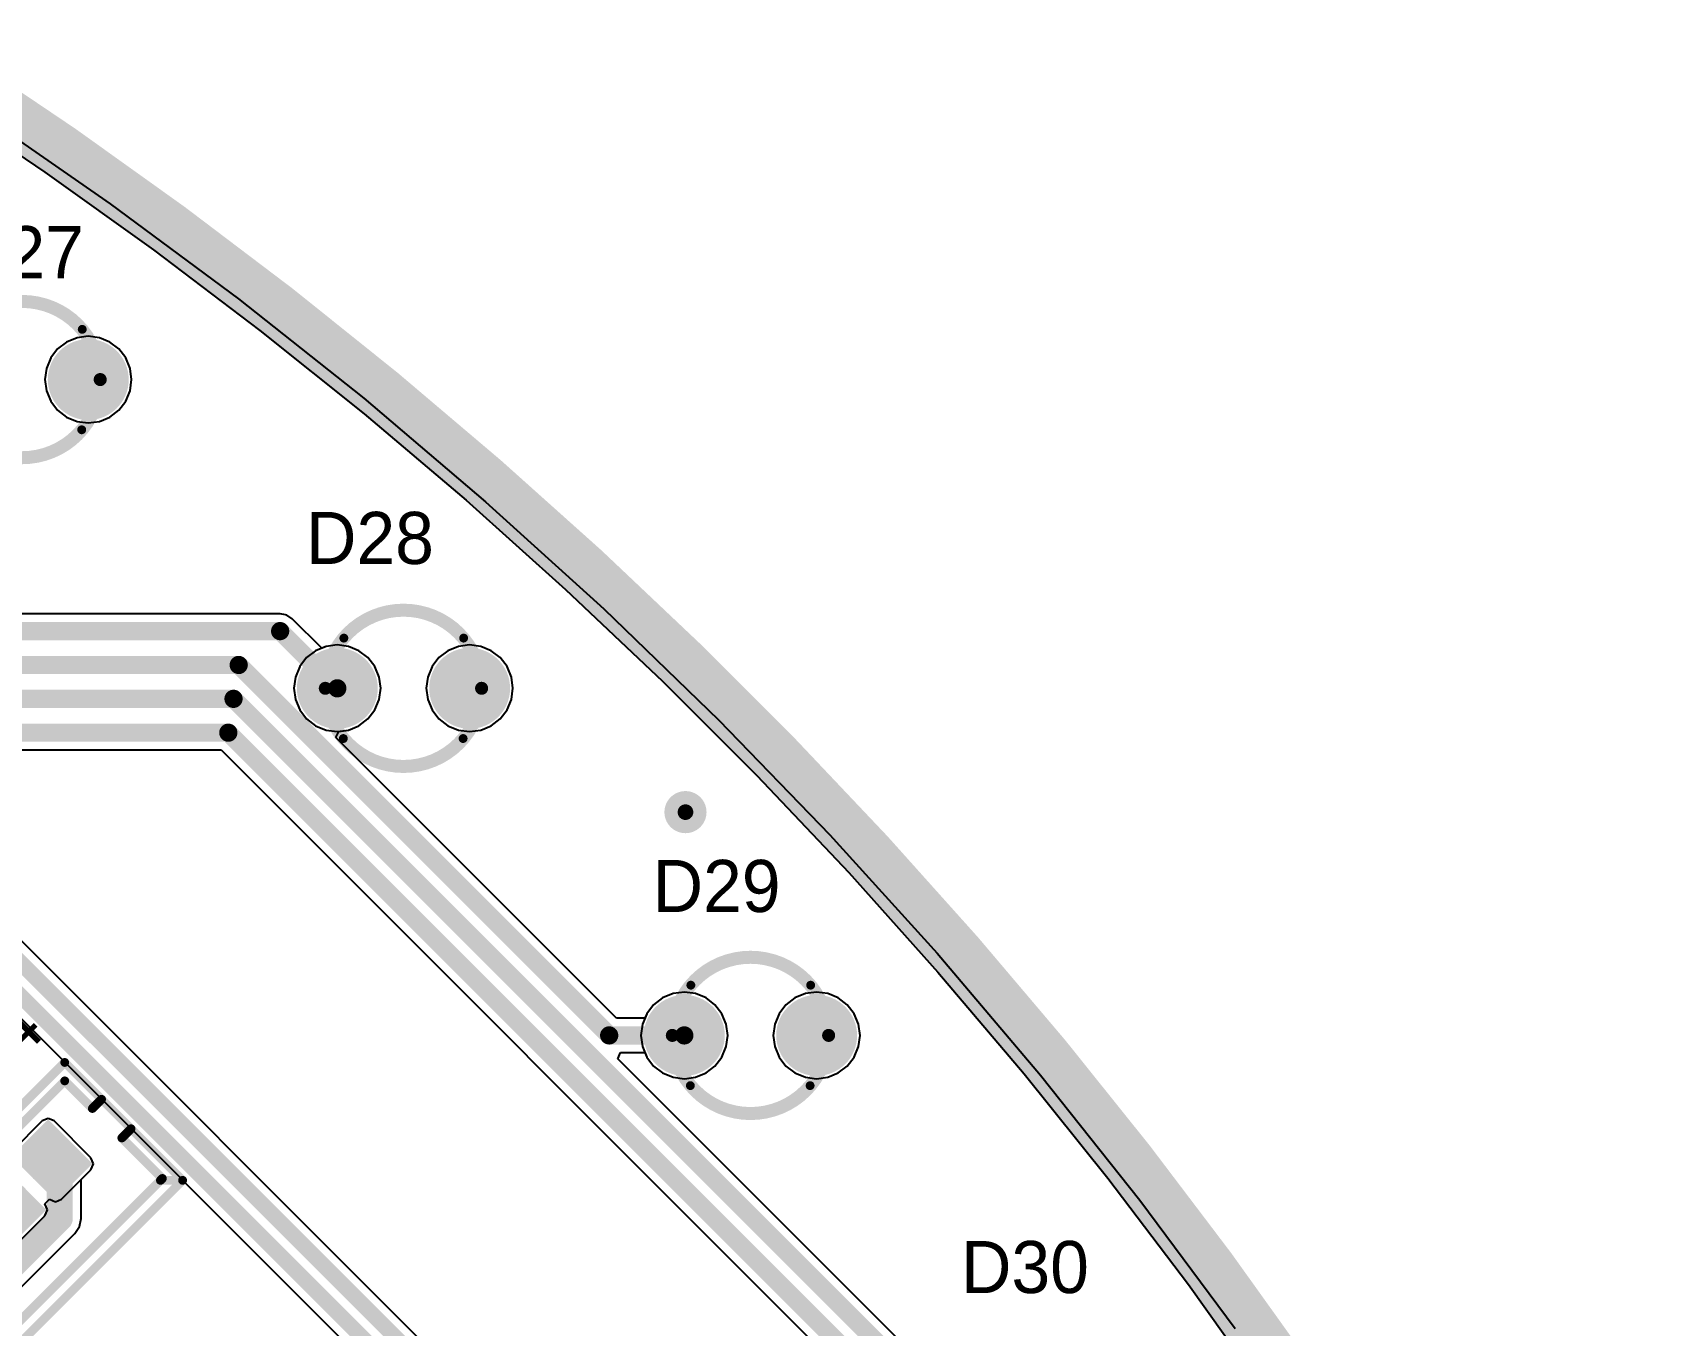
# Model space of a CAD drawing. Header units: millimetres. Extents: x 118 to 288, y 159 to 220.
# Drawn here: x 256.22 to 287.62, y 179.92 to 204.74 of the extents above; entities that cross this region are included whole.
import ezdxf

# ---------------------------------------------------------------- set-up
doc = ezdxf.new("R2010")
doc.units = ezdxf.units.MM
for name, color, linetype in [('BottomLayer', 5, 'Continuous'), ('BottomOverlay', 54, 'Continuous'), ('BottomSolder', 6, 'Continuous'), ('InternalPlane1', 76, 'Continuous'), ('InternalPlane2', 16, 'Continuous'), ('KeepOutLayer', 6, 'Continuous'), ('Mechanical1', 6, 'Continuous'), ('Mechanical13', 56, 'Continuous'), ('MultiLayer', 9, 'Continuous'), ('PadHoleLayer', 156, 'Continuous'), ('TopLayer', 1, 'Continuous'), ('TopOverlay', 2, 'Continuous'), ('TopSolder', 216, 'Continuous'), ('ViaHoleLayer', 16, 'Continuous')]:
    doc.layers.add(name, color=color, linetype=linetype)

# ---------------------------------------------------------------- blocks, each defined once
blk = doc.blocks.new('LED3MM_GREEN_61')
at = {"layer": 'BottomLayer', "const_width": 0.675}
for points in [[(-1.607, 0, 1), (-0.933, 0, 1)], [(0.933, 0, 1), (1.607, 0, 1)]]:
    blk.add_lwpolyline(points, format="xyb", close=True, dxfattribs=at)
at = {"layer": 'BottomSolder', "const_width": 0.777}
for points in [[(-1.658, 0, 1), (-0.882, 0, 1)], [(0.882, 0, 1), (1.658, 0, 1)]]:
    blk.add_lwpolyline(points, format="xyb", close=True, dxfattribs=at)
at = {"layer": 'InternalPlane1', "const_width": 0.754}
for points in [[(-1.647, 0, 1), (-0.893, 0, 1)], [(0.893, 0, 1), (1.647, 0, 1)]]:
    blk.add_lwpolyline(points, format="xyb", close=True, dxfattribs=at)
at = {"layer": 'InternalPlane2', "const_width": 0.754}
blk.add_lwpolyline([(0.893, 0, 1), (1.647, 0, 1)], format="xyb", close=True, dxfattribs=at)
at = {"layer": 'MultiLayer', "const_width": 0.675}
for points in [[(-1.607, 0, 1), (-0.933, 0, 1)], [(0.933, 0, 1), (1.607, 0, 1)]]:
    blk.add_lwpolyline(points, format="xyb", close=True, dxfattribs=at)
at = {"layer": 'PadHoleLayer', "const_width": 0.5}
for points in [[(-1.52, 0, 1), (-1.02, 0, 1)], [(1.02, 0, 1), (1.52, 0, 1)]]:
    blk.add_lwpolyline(points, format="xyb", close=True, dxfattribs=at)
at = {"layer": 'TopLayer', "const_width": 0.675}
for points in [[(-1.607, 0, 1), (-0.933, 0, 1)], [(0.933, 0, 1), (1.607, 0, 1)]]:
    blk.add_lwpolyline(points, format="xyb", close=True, dxfattribs=at)
at = {"layer": 'TopOverlay', "const_width": 0.17}
for points in [[(-1.144, 0.964, -0.466308), (1.154, 0.964)], [(1.144, -0.964, -0.466308), (-1.154, -0.964)]]:
    blk.add_lwpolyline(points, format="xyb", dxfattribs=at)
at = {"layer": 'TopOverlay', "const_width": 0.085}
for points in [[(-1.187, 0.964, 1), (-1.102, 0.964, 1)], [(1.112, 0.964, 1), (1.197, 0.964, 1)], [(-1.197, -0.964, 1), (-1.112, -0.964, 1)], [(1.102, -0.964, 1), (1.187, -0.964, 1)]]:
    blk.add_lwpolyline(points, format="xyb", close=True, dxfattribs=at)
at = {"layer": 'TopSolder', "const_width": 0.777}
for points in [[(-1.658, 0, 1), (-0.882, 0, 1)], [(0.882, 0, 1), (1.658, 0, 1)]]:
    blk.add_lwpolyline(points, format="xyb", close=True, dxfattribs=at)
blk = doc.blocks.new('LED3MM_GREEN_62')
at = {"layer": 'BottomLayer', "const_width": 0.675}
for points in [[(-1.607, 0, 1), (-0.933, 0, 1)], [(0.933, 0, 1), (1.607, 0, 1)]]:
    blk.add_lwpolyline(points, format="xyb", close=True, dxfattribs=at)
at = {"layer": 'BottomSolder', "const_width": 0.777}
for points in [[(-1.658, 0, 1), (-0.882, 0, 1)], [(0.882, 0, 1), (1.658, 0, 1)]]:
    blk.add_lwpolyline(points, format="xyb", close=True, dxfattribs=at)
at = {"layer": 'InternalPlane1', "const_width": 0.754}
for points in [[(-1.647, 0, 1), (-0.893, 0, 1)], [(0.893, 0, 1), (1.647, 0, 1)]]:
    blk.add_lwpolyline(points, format="xyb", close=True, dxfattribs=at)
at = {"layer": 'InternalPlane2', "const_width": 0.754}
blk.add_lwpolyline([(0.893, 0, 1), (1.647, 0, 1)], format="xyb", close=True, dxfattribs=at)
at = {"layer": 'MultiLayer', "const_width": 0.675}
for points in [[(-1.607, 0, 1), (-0.933, 0, 1)], [(0.933, 0, 1), (1.607, 0, 1)]]:
    blk.add_lwpolyline(points, format="xyb", close=True, dxfattribs=at)
at = {"layer": 'PadHoleLayer', "const_width": 0.5}
for points in [[(-1.52, 0, 1), (-1.02, 0, 1)], [(1.02, 0, 1), (1.52, 0, 1)]]:
    blk.add_lwpolyline(points, format="xyb", close=True, dxfattribs=at)
at = {"layer": 'TopLayer', "const_width": 0.675}
for points in [[(-1.607, 0, 1), (-0.933, 0, 1)], [(0.933, 0, 1), (1.607, 0, 1)]]:
    blk.add_lwpolyline(points, format="xyb", close=True, dxfattribs=at)
at = {"layer": 'TopOverlay', "const_width": 0.17}
for points in [[(-1.144, 0.964, -0.466308), (1.154, 0.964)], [(1.144, -0.964, -0.466308), (-1.154, -0.964)]]:
    blk.add_lwpolyline(points, format="xyb", dxfattribs=at)
at = {"layer": 'TopOverlay', "const_width": 0.085}
for points in [[(-1.187, 0.964, 1), (-1.102, 0.964, 1)], [(1.112, 0.964, 1), (1.197, 0.964, 1)], [(-1.197, -0.964, 1), (-1.112, -0.964, 1)], [(1.102, -0.964, 1), (1.187, -0.964, 1)]]:
    blk.add_lwpolyline(points, format="xyb", close=True, dxfattribs=at)
at = {"layer": 'TopSolder', "const_width": 0.777}
for points in [[(-1.658, 0, 1), (-0.882, 0, 1)], [(0.882, 0, 1), (1.658, 0, 1)]]:
    blk.add_lwpolyline(points, format="xyb", close=True, dxfattribs=at)
blk = doc.blocks.new('LED3MM_GREEN_63')
at = {"layer": 'BottomLayer', "const_width": 0.675}
for points in [[(-1.607, 0, 1), (-0.933, 0, 1)], [(0.933, 0, 1), (1.607, 0, 1)]]:
    blk.add_lwpolyline(points, format="xyb", close=True, dxfattribs=at)
at = {"layer": 'BottomSolder', "const_width": 0.777}
for points in [[(-1.658, 0, 1), (-0.882, 0, 1)], [(0.882, 0, 1), (1.658, 0, 1)]]:
    blk.add_lwpolyline(points, format="xyb", close=True, dxfattribs=at)
at = {"layer": 'InternalPlane1', "const_width": 0.754}
for points in [[(-1.647, 0, 1), (-0.893, 0, 1)], [(0.893, 0, 1), (1.647, 0, 1)]]:
    blk.add_lwpolyline(points, format="xyb", close=True, dxfattribs=at)
at = {"layer": 'InternalPlane2', "const_width": 0.754}
blk.add_lwpolyline([(0.893, 0, 1), (1.647, 0, 1)], format="xyb", close=True, dxfattribs=at)
at = {"layer": 'MultiLayer', "const_width": 0.675}
for points in [[(-1.607, 0, 1), (-0.933, 0, 1)], [(0.933, 0, 1), (1.607, 0, 1)]]:
    blk.add_lwpolyline(points, format="xyb", close=True, dxfattribs=at)
at = {"layer": 'PadHoleLayer', "const_width": 0.5}
for points in [[(-1.52, 0, 1), (-1.02, 0, 1)], [(1.02, 0, 1), (1.52, 0, 1)]]:
    blk.add_lwpolyline(points, format="xyb", close=True, dxfattribs=at)
at = {"layer": 'TopLayer', "const_width": 0.675}
for points in [[(-1.607, 0, 1), (-0.933, 0, 1)], [(0.933, 0, 1), (1.607, 0, 1)]]:
    blk.add_lwpolyline(points, format="xyb", close=True, dxfattribs=at)
at = {"layer": 'TopOverlay', "const_width": 0.17}
for points in [[(-1.144, 0.964, -0.466308), (1.154, 0.964)], [(1.144, -0.964, -0.466308), (-1.154, -0.964)]]:
    blk.add_lwpolyline(points, format="xyb", dxfattribs=at)
at = {"layer": 'TopOverlay', "const_width": 0.085}
for points in [[(-1.187, 0.964, 1), (-1.102, 0.964, 1)], [(1.112, 0.964, 1), (1.197, 0.964, 1)], [(-1.197, -0.964, 1), (-1.112, -0.964, 1)], [(1.102, -0.964, 1), (1.187, -0.964, 1)]]:
    blk.add_lwpolyline(points, format="xyb", close=True, dxfattribs=at)
at = {"layer": 'TopSolder', "const_width": 0.777}
for points in [[(-1.658, 0, 1), (-0.882, 0, 1)], [(0.882, 0, 1), (1.658, 0, 1)]]:
    blk.add_lwpolyline(points, format="xyb", close=True, dxfattribs=at)
blk = doc.blocks.new('MOLEX53047_0410_B_70')
at = {"layer": 'BottomLayer'}
for points in [[(-0.4, -0.5), (0.4, -0.5), (-0.4, 0.5), (0.4, 0.5)], [(0.85, -0.5), (1.65, -0.5), (0.85, 0.5), (1.65, 0.5)], [(2.1, -0.5), (2.9, -0.5), (2.1, 0.5), (2.9, 0.5)], [(3.35, -0.5), (4.15, -0.5), (3.35, 0.5), (4.15, 0.5)]]:
    blk.add_solid(points, dxfattribs=at)
at = {"layer": 'BottomOverlay', "const_width": 0.17}
for points in [[(-1.5, -1.15), (-1.5, 2.05)], [(5.25, 2.05), (-1.5, 2.05)], [(-1.2, 1.75), (-1.5, 2.05)], [(5.25, 2.05), (4.95, 1.75)], [(5.25, -1.15), (5.25, 2.05)], [(5, 1.75), (-1.25, 1.75)], [(-1.2, 1.75), (-1.25, 1.75)], [(-1.25, 0.65), (-1.25, 1.75)], [(5, 1.75), (4.95, 1.75)], [(5, 0.65), (5, 1.75)], [(-1.25, 0.65), (-1.5, 0.65)], [(5.25, 0.65), (5, 0.65)], [(-1.25, -0.15), (-1.5, -0.15)], [(-1.25, -0.9), (-1.25, -0.15)], [(5.25, -0.15), (5, -0.15)], [(5, -0.9), (5, -0.15)], [(5, -0.9), (-1.25, -0.9)], [(5.25, -1.15), (-1.5, -1.15)]]:
    blk.add_lwpolyline(points, dxfattribs=at)
at = {"layer": 'BottomOverlay', "const_width": 0.085}
for points in [[(-1.542, 2.05, 1), (-1.458, 2.05, 1)], [(-1.542, 2.05, 1), (-1.458, 2.05, 1)], [(-1.542, 2.05, 1), (-1.458, 2.05, 1)], [(5.208, 2.05, 1), (5.292, 2.05, 1)], [(5.208, 2.05, 1), (5.292, 2.05, 1)], [(5.208, 2.05, 1), (5.292, 2.05, 1)], [(-1.292, 1.75, 1), (-1.208, 1.75, 1)], [(-1.292, 1.75, 1), (-1.208, 1.75, 1)], [(-1.292, 1.75, 1), (-1.208, 1.75, 1)], [(-1.242, 1.75, 1), (-1.157, 1.75, 1)], [(-1.242, 1.75, 1), (-1.157, 1.75, 1)], [(4.907, 1.75, 1), (4.992, 1.75, 1)], [(4.907, 1.75, 1), (4.992, 1.75, 1)], [(4.958, 1.75, 1), (5.042, 1.75, 1)], [(4.958, 1.75, 1), (5.042, 1.75, 1)], [(4.958, 1.75, 1), (5.042, 1.75, 1)], [(-1.542, 0.65, 1), (-1.458, 0.65, 1)], [(-1.292, 0.65, 1), (-1.208, 0.65, 1)], [(-1.292, 0.65, 1), (-1.208, 0.65, 1)], [(4.958, 0.65, 1), (5.042, 0.65, 1)], [(4.958, 0.65, 1), (5.042, 0.65, 1)], [(5.208, 0.65, 1), (5.292, 0.65, 1)], [(-1.542, -0.15, 1), (-1.458, -0.15, 1)], [(-1.292, -0.15, 1), (-1.208, -0.15, 1)], [(-1.292, -0.15, 1), (-1.208, -0.15, 1)], [(4.958, -0.15, 1), (5.042, -0.15, 1)], [(4.958, -0.15, 1), (5.042, -0.15, 1)], [(5.208, -0.15, 1), (5.292, -0.15, 1)], [(-1.292, -0.9, 1), (-1.208, -0.9, 1)], [(-1.292, -0.9, 1), (-1.208, -0.9, 1)], [(4.958, -0.9, 1), (5.042, -0.9, 1)], [(4.958, -0.9, 1), (5.042, -0.9, 1)], [(-1.542, -1.15, 1), (-1.458, -1.15, 1)], [(-1.542, -1.15, 1), (-1.458, -1.15, 1)], [(5.208, -1.15, 1), (5.292, -1.15, 1)], [(5.208, -1.15, 1), (5.292, -1.15, 1)]]:
    blk.add_lwpolyline(points, format="xyb", close=True, dxfattribs=at)
at = {"layer": 'BottomSolder'}
for points in [[(-0.502, -0.602), (0.502, -0.602), (-0.502, 0.602), (0.502, 0.602)], [(0.748, -0.602), (1.752, -0.602), (0.748, 0.602), (1.752, 0.602)], [(1.998, -0.602), (3.002, -0.602), (1.998, 0.602), (3.002, 0.602)], [(3.248, -0.602), (4.252, -0.602), (3.248, 0.602), (4.252, 0.602)]]:
    blk.add_solid(points, dxfattribs=at)
at = {"layer": 'InternalPlane1', "const_width": 0.504}
for points in [[(-0.252, 0, 1), (0.252, 0, 1)], [(0.998, 0, 1), (1.502, 0, 1)], [(2.248, 0, 1), (2.752, 0, 1)], [(3.498, 0, 1), (4.002, 0, 1)]]:
    blk.add_lwpolyline(points, format="xyb", close=True, dxfattribs=at)
at = {"layer": 'InternalPlane2', "const_width": 0.504}
for points in [[(-0.252, 0, 1), (0.252, 0, 1)], [(0.998, 0, 1), (1.502, 0, 1)], [(2.248, 0, 1), (2.752, 0, 1)], [(3.498, 0, 1), (4.002, 0, 1)]]:
    blk.add_lwpolyline(points, format="xyb", close=True, dxfattribs=at)
at = {"layer": 'MultiLayer'}
for points in [[(-0.4, -0.5), (0.4, -0.5), (-0.4, 0.5), (0.4, 0.5)], [(0.85, -0.5), (1.65, -0.5), (0.85, 0.5), (1.65, 0.5)], [(2.1, -0.5), (2.9, -0.5), (2.1, 0.5), (2.9, 0.5)], [(3.35, -0.5), (4.15, -0.5), (3.35, 0.5), (4.15, 0.5)]]:
    blk.add_solid(points, dxfattribs=at)
at = {"layer": 'PadHoleLayer', "const_width": 0.25}
for points in [[(-0.125, 0, 1), (0.125, 0, 1)], [(1.125, 0, 1), (1.375, 0, 1)], [(2.375, 0, 1), (2.625, 0, 1)], [(3.625, 0, 1), (3.875, 0, 1)]]:
    blk.add_lwpolyline(points, format="xyb", close=True, dxfattribs=at)
at = {"layer": 'TopLayer'}
for points in [[(-0.4, -0.5), (0.4, -0.5), (-0.4, 0.5), (0.4, 0.5)], [(0.85, -0.5), (1.65, -0.5), (0.85, 0.5), (1.65, 0.5)], [(2.1, -0.5), (2.9, -0.5), (2.1, 0.5), (2.9, 0.5)], [(3.35, -0.5), (4.15, -0.5), (3.35, 0.5), (4.15, 0.5)]]:
    blk.add_solid(points, dxfattribs=at)
at = {"layer": 'TopSolder'}
for points in [[(-0.502, -0.602), (0.502, -0.602), (-0.502, 0.602), (0.502, 0.602)], [(0.748, -0.602), (1.752, -0.602), (0.748, 0.602), (1.752, 0.602)], [(1.998, -0.602), (3.002, -0.602), (1.998, 0.602), (3.002, 0.602)], [(3.248, -0.602), (4.252, -0.602), (3.248, 0.602), (4.252, 0.602)]]:
    blk.add_solid(points, dxfattribs=at)

msp = doc.modelspace()

# ---------------------------------------------------------------- linework, layer by layer
at = {"layer": 'BottomLayer'}
for p, q in [((255.186, 203.199), (257.707, 201.453)), ((257.707, 201.453), (260.171, 199.626)), ((260.171, 199.626), (262.573, 197.72)), ((256.869, 198.8), (256.697, 198.667)), ((257.07, 198.883), (256.869, 198.8)), ((257.286, 198.911), (257.07, 198.883)), ((257.501, 198.883), (257.286, 198.911)), ((257.702, 198.8), (257.501, 198.883)), ((257.874, 198.667), (257.702, 198.8)), ((256.565, 198.495), (256.482, 198.294)), ((256.697, 198.667), (256.565, 198.495)), ((258.006, 198.495), (257.874, 198.667)), ((258.089, 198.294), (258.006, 198.495)), ((256.482, 198.294), (256.453, 198.079)), ((258.118, 198.079), (258.089, 198.294)), ((256.453, 198.079), (256.482, 197.864)), ((256.482, 197.864), (256.565, 197.663)), ((258.006, 197.663), (258.089, 197.864)), ((258.089, 197.864), (258.118, 198.079)), ((256.565, 197.663), (256.697, 197.491)), ((256.697, 197.491), (256.869, 197.358)), ((257.702, 197.358), (257.874, 197.491)), ((257.874, 197.491), (258.006, 197.663)), ((262.573, 197.72), (264.912, 195.735)), ((256.869, 197.358), (257.07, 197.275)), ((257.07, 197.275), (257.286, 197.247)), ((257.286, 197.247), (257.501, 197.275)), ((257.501, 197.275), (257.702, 197.358)), ((264.912, 195.735), (267.184, 193.676)), ((267.184, 193.676), (269.388, 191.543)), ((261.651, 192.873), (261.478, 192.741)), ((261.851, 192.956), (261.651, 192.873)), ((262.067, 192.985), (261.851, 192.956)), ((262.282, 192.956), (262.067, 192.985)), ((262.483, 192.873), (262.282, 192.956)), ((262.655, 192.741), (262.483, 192.873)), ((264.191, 192.873), (264.018, 192.741)), ((264.391, 192.956), (264.191, 192.873)), ((264.607, 192.985), (264.391, 192.956)), ((264.822, 192.956), (264.607, 192.985)), ((265.023, 192.873), (264.822, 192.956)), ((265.195, 192.741), (265.023, 192.873)), ((261.346, 192.568), (261.263, 192.368)), ((261.478, 192.741), (261.346, 192.568)), ((262.787, 192.568), (262.655, 192.741)), ((262.87, 192.368), (262.787, 192.568)), ((263.886, 192.568), (263.803, 192.368)), ((264.018, 192.741), (263.886, 192.568)), ((265.327, 192.568), (265.195, 192.741)), ((265.41, 192.368), (265.327, 192.568)), ((261.263, 192.368), (261.234, 192.152)), ((261.234, 192.152), (261.263, 191.937)), ((262.899, 192.152), (262.87, 192.368)), ((262.87, 191.937), (262.899, 192.152)), ((263.803, 192.368), (263.774, 192.152)), ((263.774, 192.152), (263.803, 191.937)), ((265.439, 192.152), (265.41, 192.368)), ((265.41, 191.937), (265.439, 192.152)), ((261.263, 191.937), (261.346, 191.736)), ((262.787, 191.736), (262.87, 191.937)), ((263.803, 191.937), (263.886, 191.736)), ((265.327, 191.736), (265.41, 191.937)), ((261.346, 191.736), (261.478, 191.564)), ((261.478, 191.564), (261.651, 191.432)), ((262.483, 191.432), (262.655, 191.564)), ((262.655, 191.564), (262.787, 191.736)), ((263.886, 191.736), (264.018, 191.564)), ((264.018, 191.564), (264.191, 191.432)), ((265.023, 191.432), (265.195, 191.564)), ((265.195, 191.564), (265.327, 191.736)), ((269.388, 191.543), (271.521, 189.339)), ((274.466, 168.841), (251.97, 191.338)), ((261.651, 191.432), (261.851, 191.349)), ((261.851, 191.349), (262.067, 191.32)), ((262.067, 191.32), (262.282, 191.349)), ((262.282, 191.349), (262.483, 191.432)), ((264.191, 191.432), (264.391, 191.349)), ((264.391, 191.349), (264.607, 191.32)), ((264.607, 191.32), (264.822, 191.349)), ((264.822, 191.349), (265.023, 191.432)), ((271.521, 189.339), (273.581, 187.066)), ((252.968, 188.838), (266.235, 175.572)), ((273.581, 187.066), (275.565, 184.728)), ((268.312, 186.21), (268.139, 186.078)), ((268.513, 186.293), (268.312, 186.21)), ((268.728, 186.321), (268.513, 186.293)), ((268.943, 186.293), (268.728, 186.321)), ((269.144, 186.21), (268.943, 186.293)), ((269.316, 186.078), (269.144, 186.21)), ((270.852, 186.21), (270.679, 186.078)), ((271.053, 186.293), (270.852, 186.21)), ((271.268, 186.321), (271.053, 186.293)), ((271.483, 186.293), (271.268, 186.321)), ((271.684, 186.21), (271.483, 186.293)), ((271.856, 186.078), (271.684, 186.21)), ((268.007, 185.905), (267.924, 185.705)), ((268.139, 186.078), (268.007, 185.905)), ((269.449, 185.905), (269.316, 186.078)), ((269.532, 185.705), (269.449, 185.905)), ((270.547, 185.905), (270.464, 185.705)), ((270.679, 186.078), (270.547, 185.905)), ((271.989, 185.905), (271.856, 186.078)), ((272.072, 185.705), (271.989, 185.905)), ((267.924, 185.705), (267.896, 185.489)), ((269.56, 185.489), (269.532, 185.705)), ((270.464, 185.705), (270.436, 185.489)), ((272.1, 185.489), (272.072, 185.705)), ((267.896, 185.489), (267.924, 185.274)), ((267.924, 185.274), (268.007, 185.073)), ((269.449, 185.073), (269.532, 185.274)), ((269.532, 185.274), (269.56, 185.489)), ((270.436, 185.489), (270.464, 185.274)), ((270.464, 185.274), (270.547, 185.073)), ((271.989, 185.073), (272.072, 185.274)), ((272.072, 185.274), (272.1, 185.489)), ((268.007, 185.073), (268.139, 184.901)), ((269.316, 184.901), (269.449, 185.073)), ((270.547, 185.073), (270.679, 184.901)), ((271.856, 184.901), (271.989, 185.073)), ((268.139, 184.901), (268.312, 184.769)), ((268.312, 184.769), (268.513, 184.685)), ((268.513, 184.685), (268.728, 184.657)), ((268.728, 184.657), (268.943, 184.685)), ((268.943, 184.685), (269.144, 184.769)), ((269.144, 184.769), (269.316, 184.901)), ((270.679, 184.901), (270.852, 184.769)), ((270.852, 184.769), (271.053, 184.685)), ((271.053, 184.685), (271.268, 184.657)), ((271.268, 184.657), (271.483, 184.685)), ((271.483, 184.685), (271.684, 184.769)), ((271.684, 184.769), (271.856, 184.901)), ((275.565, 184.728), (277.472, 182.325)), ((256.401, 183.847), (255.836, 183.282)), ((256.516, 183.895), (256.401, 183.847)), ((256.631, 183.847), (256.516, 183.895)), ((257.338, 183.14), (256.631, 183.847)), ((257.386, 183.025), (257.338, 183.14)), ((256.773, 182.345), (257.338, 182.91)), ((257.338, 182.91), (257.386, 183.025)), ((256.454, 182.256), (256.543, 182.345)), ((256.502, 182.141), (256.454, 182.256)), ((256.454, 182.027), (256.502, 182.141)), ((256.543, 182.345), (256.658, 182.297)), ((256.658, 182.297), (256.773, 182.345)), ((277.472, 182.325), (279.299, 179.862)), ((255.889, 181.461), (256.454, 182.027))]:
    msp.add_line(p, q, dxfattribs=at)
at = {"layer": 'BottomLayer', "const_width": 0.3}
for points in [[(249.2, 193.675), (274.25, 168.625)], [(249.014, 193.225), (268.95, 173.289)]]:
    msp.add_lwpolyline(points, dxfattribs=at)
at = {"layer": 'BottomLayer', "const_width": 0.35}
msp.add_lwpolyline([(268.575, 189.775, 1), (268.925, 189.775, 1)], format="xyb", close=True, dxfattribs=at)
at = {"layer": 'InternalPlane1'}
for p, q in [((254.328, 203.494), (256.453, 202.061)), ((256.453, 202.061), (258.538, 200.57)), ((258.538, 200.57), (260.582, 199.022)), ((260.582, 199.022), (262.582, 197.419)), ((262.582, 197.419), (264.538, 195.761)), ((264.538, 195.761), (266.447, 194.051)), ((266.447, 194.051), (268.309, 192.289)), ((268.309, 192.289), (270.122, 190.477)), ((270.122, 190.477), (271.885, 188.615)), ((271.885, 188.615), (273.595, 186.706)), ((273.595, 186.706), (275.253, 184.751)), ((275.253, 184.751), (276.857, 182.751)), ((276.857, 182.751), (278.405, 180.707)), ((278.405, 180.707), (279.896, 178.622))]:
    msp.add_line(p, q, dxfattribs=at)
at = {"layer": 'InternalPlane1', "const_width": 1.016}
for points in [[(254.608, 203.921), (256.745, 202.48)], [(256.745, 202.48), (258.841, 200.981)], [(258.841, 200.981), (260.896, 199.425)], [(260.896, 199.425), (262.907, 197.813)], [(262.907, 197.813), (264.873, 196.146)], [(264.873, 196.146), (266.793, 194.427)], [(266.793, 194.427), (268.665, 192.655)], [(268.665, 192.655), (270.488, 190.833)], [(270.488, 190.833), (272.26, 188.961)], [(272.26, 188.961), (273.98, 187.041)], [(273.98, 187.041), (275.647, 185.075)], [(275.647, 185.075), (277.259, 183.064)], [(277.259, 183.064), (278.816, 181.01)], [(278.816, 181.01), (280.316, 178.914)]]:
    msp.add_lwpolyline(points, dxfattribs=at)
at = {"layer": 'InternalPlane1', "const_width": 0.508}
for points in [[(256.491, 202.48, 1), (256.999, 202.48, 1)], [(256.491, 202.48, 1), (256.999, 202.48, 1)], [(258.587, 200.981, 1), (259.095, 200.981, 1)], [(258.587, 200.981, 1), (259.095, 200.981, 1)], [(260.642, 199.425, 1), (261.15, 199.425, 1)], [(260.642, 199.425, 1), (261.15, 199.425, 1)], [(262.653, 197.813, 1), (263.161, 197.813, 1)], [(262.653, 197.813, 1), (263.161, 197.813, 1)], [(264.619, 196.146, 1), (265.127, 196.146, 1)], [(264.619, 196.146, 1), (265.127, 196.146, 1)], [(266.539, 194.427, 1), (267.047, 194.427, 1)], [(266.539, 194.427, 1), (267.047, 194.427, 1)], [(268.411, 192.655, 1), (268.919, 192.655, 1)], [(268.411, 192.655, 1), (268.919, 192.655, 1)], [(270.234, 190.833, 1), (270.742, 190.833, 1)], [(270.234, 190.833, 1), (270.742, 190.833, 1)], [(272.006, 188.961, 1), (272.514, 188.961, 1)], [(272.006, 188.961, 1), (272.514, 188.961, 1)], [(273.726, 187.041, 1), (274.234, 187.041, 1)], [(273.726, 187.041, 1), (274.234, 187.041, 1)], [(275.393, 185.075, 1), (275.901, 185.075, 1)], [(275.393, 185.075, 1), (275.901, 185.075, 1)], [(277.005, 183.064, 1), (277.513, 183.064, 1)], [(277.005, 183.064, 1), (277.513, 183.064, 1)], [(278.562, 181.01, 1), (279.07, 181.01, 1)], [(278.562, 181.01, 1), (279.07, 181.01, 1)]]:
    msp.add_lwpolyline(points, format="xyb", close=True, dxfattribs=at)
at = {"layer": 'InternalPlane2'}
for p, q in [((254.328, 203.494), (256.453, 202.061)), ((256.453, 202.061), (258.538, 200.57)), ((258.538, 200.57), (260.582, 199.022)), ((260.582, 199.022), (262.582, 197.419)), ((262.582, 197.419), (264.538, 195.761)), ((264.538, 195.761), (266.447, 194.051)), ((266.447, 194.051), (268.309, 192.289)), ((268.309, 192.289), (270.122, 190.477)), ((270.122, 190.477), (271.885, 188.615)), ((271.885, 188.615), (273.595, 186.706)), ((273.595, 186.706), (275.253, 184.751)), ((275.253, 184.751), (276.857, 182.751)), ((276.857, 182.751), (278.405, 180.707)), ((278.405, 180.707), (279.896, 178.622))]:
    msp.add_line(p, q, dxfattribs=at)
at = {"layer": 'InternalPlane2', "const_width": 1.016}
for points in [[(254.608, 203.921), (256.745, 202.48)], [(256.745, 202.48), (258.841, 200.981)], [(258.841, 200.981), (260.896, 199.425)], [(260.896, 199.425), (262.907, 197.813)], [(262.907, 197.813), (264.873, 196.146)], [(264.873, 196.146), (266.793, 194.427)], [(266.793, 194.427), (268.665, 192.655)], [(268.665, 192.655), (270.488, 190.833)], [(270.488, 190.833), (272.26, 188.961)], [(272.26, 188.961), (273.98, 187.041)], [(273.98, 187.041), (275.647, 185.075)], [(275.647, 185.075), (277.259, 183.064)], [(277.259, 183.064), (278.816, 181.01)], [(278.816, 181.01), (280.316, 178.914)]]:
    msp.add_lwpolyline(points, dxfattribs=at)
at = {"layer": 'InternalPlane2'}
for points, const_width in [([(256.491, 202.48, 1), (256.999, 202.48, 1)], 0.508), ([(256.491, 202.48, 1), (256.999, 202.48, 1)], 0.508), ([(258.587, 200.981, 1), (259.095, 200.981, 1)], 0.508), ([(258.587, 200.981, 1), (259.095, 200.981, 1)], 0.508), ([(260.642, 199.425, 1), (261.15, 199.425, 1)], 0.508), ([(260.642, 199.425, 1), (261.15, 199.425, 1)], 0.508), ([(262.653, 197.813, 1), (263.161, 197.813, 1)], 0.508), ([(262.653, 197.813, 1), (263.161, 197.813, 1)], 0.508), ([(264.619, 196.146, 1), (265.127, 196.146, 1)], 0.508), ([(264.619, 196.146, 1), (265.127, 196.146, 1)], 0.508), ([(266.539, 194.427, 1), (267.047, 194.427, 1)], 0.508), ([(266.539, 194.427, 1), (267.047, 194.427, 1)], 0.508), ([(268.411, 192.655, 1), (268.919, 192.655, 1)], 0.508), ([(268.411, 192.655, 1), (268.919, 192.655, 1)], 0.508), ([(270.234, 190.833, 1), (270.742, 190.833, 1)], 0.508), ([(270.234, 190.833, 1), (270.742, 190.833, 1)], 0.508), ([(268.548, 189.775, 1), (268.952, 189.775, 1)], 0.404), ([(272.006, 188.961, 1), (272.514, 188.961, 1)], 0.508), ([(272.006, 188.961, 1), (272.514, 188.961, 1)], 0.508), ([(273.726, 187.041, 1), (274.234, 187.041, 1)], 0.508), ([(273.726, 187.041, 1), (274.234, 187.041, 1)], 0.508), ([(275.393, 185.075, 1), (275.901, 185.075, 1)], 0.508), ([(275.393, 185.075, 1), (275.901, 185.075, 1)], 0.508), ([(277.005, 183.064, 1), (277.513, 183.064, 1)], 0.508), ([(277.005, 183.064, 1), (277.513, 183.064, 1)], 0.508), ([(278.562, 181.01, 1), (279.07, 181.01, 1)], 0.508), ([(278.562, 181.01, 1), (279.07, 181.01, 1)], 0.508)]:
    msp.add_lwpolyline(points, format="xyb", close=True, dxfattribs=dict(at, const_width=const_width))
at = {"layer": 'KeepOutLayer', "const_width": 0.25}
msp.add_lwpolyline([(253.52, 204.613, -0.137957), (287.49, 166.703)], format="xyb", dxfattribs=at)
at = {"layer": 'Mechanical1'}
for points, const_width in [([(257.516, 198.079, 1), (254.516, 198.079, 1)], 0.25), ([(257.453, 198.079, 1), (257.578, 198.079, 1)], 0.125), ([(264.837, 192.152, 1), (261.837, 192.152, 1)], 0.25), ([(261.774, 192.152, 1), (261.899, 192.152, 1)], 0.125), ([(264.774, 192.152, 1), (264.899, 192.152, 1)], 0.125), ([(271.498, 185.489, 1), (268.498, 185.489, 1)], 0.25), ([(268.435, 185.489, 1), (268.56, 185.489, 1)], 0.125), ([(271.435, 185.489, 1), (271.56, 185.489, 1)], 0.125)]:
    msp.add_lwpolyline(points, format="xyb", close=True, dxfattribs=dict(at, const_width=const_width))
at = {"layer": 'Mechanical13', "const_width": 0.25}
msp.add_lwpolyline([(253.52, 204.613, -0.137957), (287.49, 166.703)], format="xyb", dxfattribs=at)
at = {"layer": 'MultiLayer', "const_width": 0.35}
msp.add_lwpolyline([(268.575, 189.775, 1), (268.925, 189.775, 1)], format="xyb", close=True, dxfattribs=at)
at = {"layer": 'TopLayer'}
for p, q in [((255.186, 203.199), (257.707, 201.453)), ((257.707, 201.453), (260.171, 199.626)), ((260.171, 199.626), (262.573, 197.72)), ((256.869, 198.8), (256.697, 198.667)), ((257.07, 198.883), (256.869, 198.8)), ((257.286, 198.911), (257.07, 198.883)), ((257.501, 198.883), (257.286, 198.911)), ((257.702, 198.8), (257.501, 198.883)), ((257.874, 198.667), (257.702, 198.8)), ((256.565, 198.495), (256.482, 198.294)), ((256.697, 198.667), (256.565, 198.495)), ((258.006, 198.495), (257.874, 198.667)), ((258.089, 198.294), (258.006, 198.495)), ((256.482, 198.294), (256.453, 198.079)), ((258.118, 198.079), (258.089, 198.294)), ((256.453, 198.079), (256.482, 197.864)), ((256.482, 197.864), (256.565, 197.663)), ((258.006, 197.663), (258.089, 197.864)), ((258.089, 197.864), (258.118, 198.079)), ((256.565, 197.663), (256.697, 197.491)), ((256.697, 197.491), (256.869, 197.358)), ((257.702, 197.358), (257.874, 197.491)), ((257.874, 197.491), (258.006, 197.663)), ((262.573, 197.72), (264.912, 195.735)), ((256.869, 197.358), (257.07, 197.275)), ((257.07, 197.275), (257.286, 197.247)), ((257.286, 197.247), (257.501, 197.275)), ((257.501, 197.275), (257.702, 197.358)), ((264.912, 195.735), (267.184, 193.676)), ((260.969, 193.581), (246.425, 193.581)), ((261.075, 193.56), (260.969, 193.581)), ((261.096, 193.556), (261.075, 193.56)), ((261.203, 193.484), (261.096, 193.556)), ((261.767, 192.921), (261.203, 193.484)), ((267.184, 193.676), (269.388, 191.543)), ((261.851, 192.956), (261.767, 192.921)), ((262.067, 192.985), (261.851, 192.956)), ((262.282, 192.956), (262.067, 192.985)), ((262.483, 192.873), (262.282, 192.956)), ((262.655, 192.741), (262.483, 192.873)), ((264.191, 192.873), (264.018, 192.741)), ((264.391, 192.956), (264.191, 192.873)), ((264.607, 192.985), (264.391, 192.956)), ((264.822, 192.956), (264.607, 192.985)), ((265.023, 192.873), (264.822, 192.956)), ((265.195, 192.741), (265.023, 192.873)), ((262.787, 192.568), (262.655, 192.741)), ((262.87, 192.368), (262.787, 192.568)), ((263.886, 192.568), (263.803, 192.368)), ((264.018, 192.741), (263.886, 192.568)), ((265.327, 192.568), (265.195, 192.741)), ((265.41, 192.368), (265.327, 192.568)), ((262.899, 192.152), (262.87, 192.368)), ((262.87, 191.937), (262.899, 192.152)), ((263.803, 192.368), (263.774, 192.152)), ((263.774, 192.152), (263.803, 191.937)), ((265.439, 192.152), (265.41, 192.368)), ((265.41, 191.937), (265.439, 192.152)), ((262.787, 191.736), (262.87, 191.937)), ((263.803, 191.937), (263.886, 191.736)), ((265.327, 191.736), (265.41, 191.937)), ((262.483, 191.432), (262.655, 191.564)), ((262.655, 191.564), (262.787, 191.736)), ((263.886, 191.736), (264.018, 191.564)), ((264.018, 191.564), (264.191, 191.432)), ((265.023, 191.432), (265.195, 191.564)), ((265.195, 191.564), (265.327, 191.736)), ((269.388, 191.543), (271.521, 189.339)), ((262.037, 191.207), (262.099, 191.325)), ((267.423, 185.821), (262.037, 191.207)), ((262.099, 191.325), (262.282, 191.349)), ((262.282, 191.349), (262.483, 191.432)), ((264.191, 191.432), (264.391, 191.349)), ((264.391, 191.349), (264.607, 191.32)), ((264.607, 191.32), (264.822, 191.349)), ((264.822, 191.349), (265.023, 191.432)), ((246.425, 190.969), (259.838, 190.969)), ((259.838, 190.969), (279.456, 171.351)), ((271.521, 189.339), (273.581, 187.066)), ((273.581, 187.066), (275.565, 184.728)), ((268.312, 186.21), (268.139, 186.078)), ((268.513, 186.293), (268.312, 186.21)), ((268.728, 186.321), (268.513, 186.293)), ((268.943, 186.293), (268.728, 186.321)), ((269.144, 186.21), (268.943, 186.293)), ((269.316, 186.078), (269.144, 186.21)), ((270.852, 186.21), (270.679, 186.078)), ((271.053, 186.293), (270.852, 186.21)), ((271.268, 186.321), (271.053, 186.293)), ((271.483, 186.293), (271.268, 186.321)), ((271.684, 186.21), (271.483, 186.293)), ((271.856, 186.078), (271.684, 186.21)), ((268.007, 185.905), (267.972, 185.821)), ((268.139, 186.078), (268.007, 185.905)), ((269.449, 185.905), (269.316, 186.078)), ((269.532, 185.705), (269.449, 185.905)), ((270.547, 185.905), (270.464, 185.705)), ((270.679, 186.078), (270.547, 185.905)), ((271.989, 185.905), (271.856, 186.078)), ((272.072, 185.705), (271.989, 185.905)), ((267.972, 185.821), (267.423, 185.821)), ((269.56, 185.489), (269.532, 185.705)), ((270.464, 185.705), (270.436, 185.489)), ((272.1, 185.489), (272.072, 185.705)), ((269.449, 185.073), (269.532, 185.274)), ((269.532, 185.274), (269.56, 185.489)), ((270.436, 185.489), (270.464, 185.274)), ((270.464, 185.274), (270.547, 185.073)), ((271.989, 185.073), (272.072, 185.274)), ((272.072, 185.274), (272.1, 185.489)), ((267.453, 185.04), (267.502, 185.158)), ((273.834, 178.659), (267.453, 185.04)), ((267.502, 185.158), (267.972, 185.158)), ((267.972, 185.158), (268.007, 185.073)), ((268.007, 185.073), (268.139, 184.901)), ((269.316, 184.901), (269.449, 185.073)), ((270.547, 185.073), (270.679, 184.901)), ((271.856, 184.901), (271.989, 185.073)), ((268.139, 184.901), (268.312, 184.769)), ((268.312, 184.769), (268.513, 184.685)), ((268.513, 184.685), (268.728, 184.657)), ((268.728, 184.657), (268.943, 184.685)), ((268.943, 184.685), (269.144, 184.769)), ((269.144, 184.769), (269.316, 184.901)), ((270.679, 184.901), (270.852, 184.769)), ((270.852, 184.769), (271.053, 184.685)), ((271.053, 184.685), (271.268, 184.657)), ((271.268, 184.657), (271.483, 184.685)), ((271.483, 184.685), (271.684, 184.769)), ((271.684, 184.769), (271.856, 184.901)), ((275.565, 184.728), (277.472, 182.325)), ((256.401, 183.847), (255.836, 183.282)), ((256.516, 183.895), (256.401, 183.847)), ((256.631, 183.847), (256.516, 183.895)), ((257.338, 183.14), (256.631, 183.847)), ((257.386, 183.025), (257.338, 183.14)), ((257.147, 182.72), (257.338, 182.91)), ((257.338, 182.91), (257.386, 183.025)), ((257.147, 181.976), (257.147, 182.72)), ((277.472, 182.325), (279.299, 179.862)), ((257.028, 181.687), (257.116, 181.82)), ((257.116, 181.82), (257.147, 181.976)), ((255.327, 179.987), (257.028, 181.687)), ((257.028, 181.687), (257.028, 181.687))]:
    msp.add_line(p, q, dxfattribs=at)
for points, const_width in [([(247.1, 193.25), (260.969, 193.25)], 0.35), ([(260.969, 193.25), (262.067, 192.152)], 0.35), ([(247.1, 192.6), (260.175, 192.6)], 0.35), ([(260.175, 192.6), (267.286, 185.489)], 0.35), ([(247.1, 191.95), (260.075, 191.95)], 0.35), ([(260.075, 191.95), (273.857, 178.168)], 0.35), ([(247.1, 191.3), (259.975, 191.3)], 0.35), ([(259.975, 191.3), (279.787, 171.488)], 0.35), ([(267.286, 185.489), (268.728, 185.489)], 0.35), ([(256.587, 183.096), (256.74, 183.096)], 0.5), ([(256.74, 181.976), (256.74, 183.096)], 0.5), ([(255.039, 180.275), (256.74, 181.976)], 0.5)]:
    msp.add_lwpolyline(points, dxfattribs=dict(at, const_width=const_width))
for points, const_width in [([(260.882, 193.25, 1), (261.057, 193.25, 1)], 0.175), ([(260.882, 193.25, 1), (261.057, 193.25, 1)], 0.175), ([(260.087, 192.6, 1), (260.262, 192.6, 1)], 0.175), ([(260.087, 192.6, 1), (260.262, 192.6, 1)], 0.175), ([(261.979, 192.152, 1), (262.154, 192.152, 1)], 0.175), ([(259.987, 191.95, 1), (260.162, 191.95, 1)], 0.175), ([(259.987, 191.95, 1), (260.162, 191.95, 1)], 0.175), ([(259.887, 191.3, 1), (260.062, 191.3, 1)], 0.175), ([(259.887, 191.3, 1), (260.062, 191.3, 1)], 0.175), ([(268.575, 189.775, 1), (268.925, 189.775, 1)], 0.35), ([(267.198, 185.489, 1), (267.373, 185.489, 1)], 0.175), ([(267.198, 185.489, 1), (267.373, 185.489, 1)], 0.175), ([(268.64, 185.489, 1), (268.815, 185.489, 1)], 0.175), ([(256.462, 183.096, 1), (256.712, 183.096, 1)], 0.25), ([(256.615, 183.096, 1), (256.865, 183.096, 1)], 0.25), ([(256.615, 183.096, 1), (256.865, 183.096, 1)], 0.25), ([(256.615, 181.976, 1), (256.865, 181.976, 1)], 0.25), ([(256.615, 181.976, 1), (256.865, 181.976, 1)], 0.25)]:
    msp.add_lwpolyline(points, format="xyb", close=True, dxfattribs=dict(at, const_width=const_width))
at = {"layer": 'ViaHoleLayer', "const_width": 0.15}
msp.add_lwpolyline([(268.675, 189.775, 1), (268.825, 189.775, 1)], format="xyb", close=True, dxfattribs=at)

# ---------------------------------------------------------------- block references
for name, p, rotation in [('LED3MM_GREEN_61', (256.016, 198.079), 180), ('LED3MM_GREEN_62', (263.337, 192.152), 180), ('LED3MM_GREEN_63', (269.998, 185.489), 180), ('MOLEX53047_0410_B_70', (256.587, 183.096), 225)]:
    msp.add_blockref(name, p, dxfattribs=dict(rotation=rotation))

# ---------------------------------------------------------------- texts
at = {"layer": 'TopOverlay'}
for s, p in [('D27', (254.75, 200.025)), ('D28', (261.468, 194.539)), ('D29', (268.122, 187.858)), ('D30', (274.041, 180.543))]:
    msp.add_text(s, height=1, dxfattribs=at).set_placement(p)
msp.add_text('J4', height=1, rotation=45, dxfattribs=at).set_placement((255.5, 184.525))

doc.saveas('drawing.dxf')
